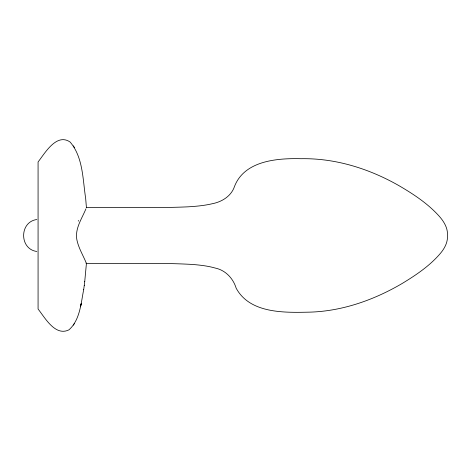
<?xml version="1.0" encoding="UTF-8"?>
<svg xmlns="http://www.w3.org/2000/svg" width="471" height="471" viewBox="0 0 471 471"><rect width="100%" height="100%" fill="white"/><g stroke="black" fill="none" stroke-linecap="round" stroke-linejoin="round"><path stroke-width="0.71" d="M85.94 208.806C81.925 218.615 74.765 228.612 76.873 239.78C78.586 248.17 83.243 255.553 86.423 263.395L84.739 281.493M83.679 289.683L84.256 285.467M84.238 285.614L84.756 281.358M83.703 289.559C80.93 303.289 80.094 319.838 69.002 329.818C55.254 336.73 44.886 317.595 38.074 309.029L38.074 161.971C44.763 153.393 56.579 132.581 70.155 142.077C83.208 157.373 82.719 179.528 85.663 198.385L86.423 207.617M81.189 303.713L80.476 306.774L81.142 303.919M86.411 263.419L86.387 263.43C121.53 263.972 156.737 262.435 191.856 264.419C199.68 265.02 207.54 265.88 215.112 268.023C225.444 270.16 233.139 278.308 236.177 288.205C249.595 313.032 282.859 312.709 307.327 312.191C340.851 311.743 373.409 300.351 402.122 283.513C416.04 275.064 429.899 265.791 440.503 253.257C444.659 248.311 447.933 242.147 447.45 235.5C447.998 228.129 443.912 221.494 439.202 216.201C427.868 203.596 413.509 194.152 398.972 185.668C369.282 168.718 335.482 158.079 301.069 158.709C277.337 158.121 244.649 160.546 234.54 186.345C231.379 196.089 221.953 201.853 212.327 203.719C204.326 205.609 196.113 206.339 187.923 206.834C154.105 208.317 120.229 207.169 86.387 207.57M73.382 325.143L74.442 323.43M36.809 219.527C19.246 221.853 19.246 249.147 36.809 251.473M85.969 263.106L86.299 263.395A22.32 0.777 53.9 0 1 86.346 263.466M74.442 147.57L73.382 145.857M86.311 207.546A22.561 0.801 -54.2 0 1 86.246 207.758M78.227 221.093A23.956 0.824 -53.2 0 1 78.681 220.499"/></g></svg>
